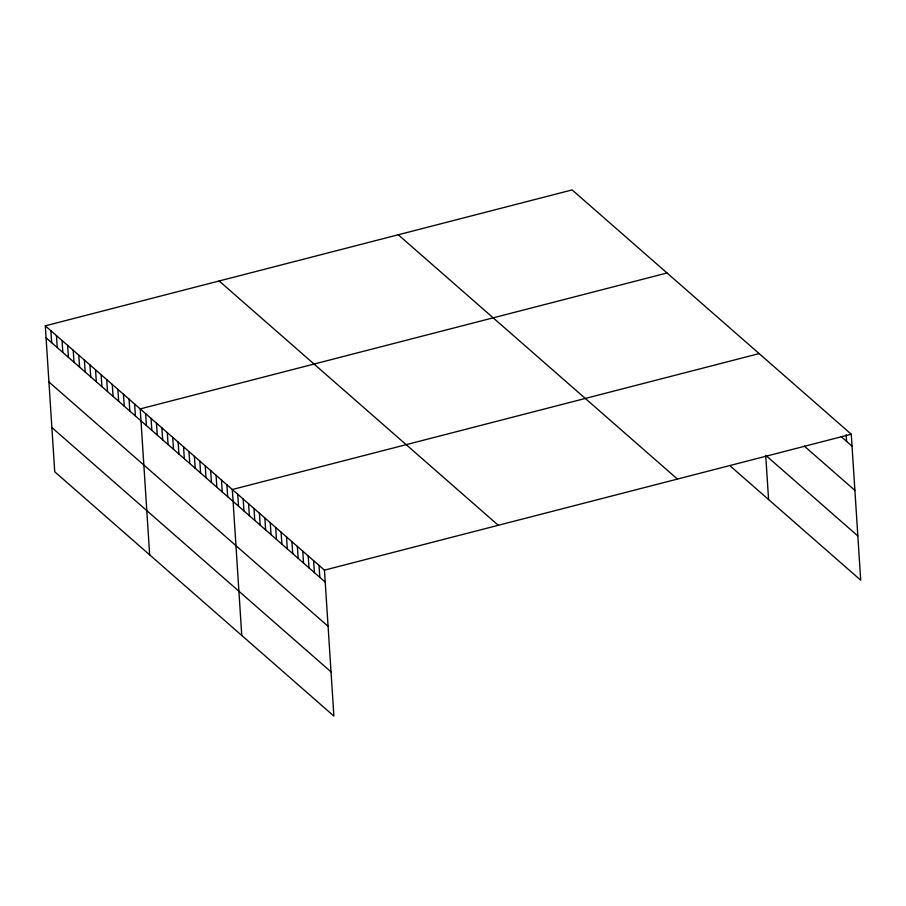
<?xml version="1.0" encoding="UTF-8"?>
<svg xmlns="http://www.w3.org/2000/svg" width="906" height="906" viewBox="0 0 906 906"><rect width="100%" height="100%" fill="white"/><g stroke="black" fill="none" stroke-linecap="round" stroke-linejoin="round"><path stroke-width="1.36" d="M45.3 325.832L324.45 570.134L333.884 716.08L54.734 471.777L45.3 325.832L572.116 189.92L851.266 434.223L860.7 580.168L730.644 466.352M667.02 272.989L140.215 408.9L149.649 554.834M759.149 353.6L232.332 489.512L241.766 635.457M324.45 570.134L851.266 434.223M841.198 436.681L852.036 446.16M804.324 446.126L854.89 490.384M765.717 455.322L857.835 535.944M398.266 234.779L677.416 479.07M219.15 280.985L498.3 525.287M46.07 337.779L325.22 582.071M48.935 381.992L328.085 626.295M51.88 427.553L331.03 671.856M846.181 434.789L846.612 441.426M765.808 456.703L768.582 499.546M319.025 565.389L319.807 577.337M313.612 560.655L314.382 572.592M308.199 555.91L308.969 567.847M302.774 551.165L303.544 563.102M297.361 546.42L298.131 558.368M291.936 541.686L292.706 553.623M286.523 536.941L287.293 548.877M281.098 532.196L281.868 544.132M275.684 527.451L276.455 539.398M270.26 522.717L271.03 534.653M264.846 517.972L265.617 529.908M259.422 513.226L260.192 525.163M254.008 508.481L254.779 520.429M248.584 503.747L249.354 515.684M243.17 499.002L243.941 510.939M237.746 494.257L238.516 506.194M226.908 484.778L227.678 496.715M221.494 480.033L222.264 491.969M216.07 475.288L216.851 487.224M210.656 470.542L211.426 482.49M205.232 465.809L206.013 477.745M199.818 461.063L200.588 473M194.394 456.318L195.175 468.255M188.98 451.573L189.75 463.521M183.556 446.839L184.337 458.776M178.142 442.094L178.912 454.031M172.729 437.349L173.499 449.285M167.304 432.604L168.074 444.552M161.891 427.87L162.661 439.806M156.466 423.125L157.236 435.061M151.053 418.379L151.823 430.316M145.628 413.634L146.398 425.582M134.632 404.008L135.402 415.945M129.048 399.127L129.818 411.064M123.465 394.235L124.235 406.182M117.882 389.354L118.652 401.29M112.299 384.472L113.069 396.409M106.715 379.58L107.486 391.517M101.132 374.699L101.902 386.635M95.549 369.807L96.319 381.743M89.966 364.925L90.736 376.862M84.383 360.033L85.153 371.981M78.799 355.152L79.569 367.089M73.216 350.26L73.986 362.207M67.633 345.379L68.403 357.315M62.05 340.497L62.82 352.434M56.466 335.605L57.237 347.542M50.883 330.724L51.653 342.661"/></g></svg>
